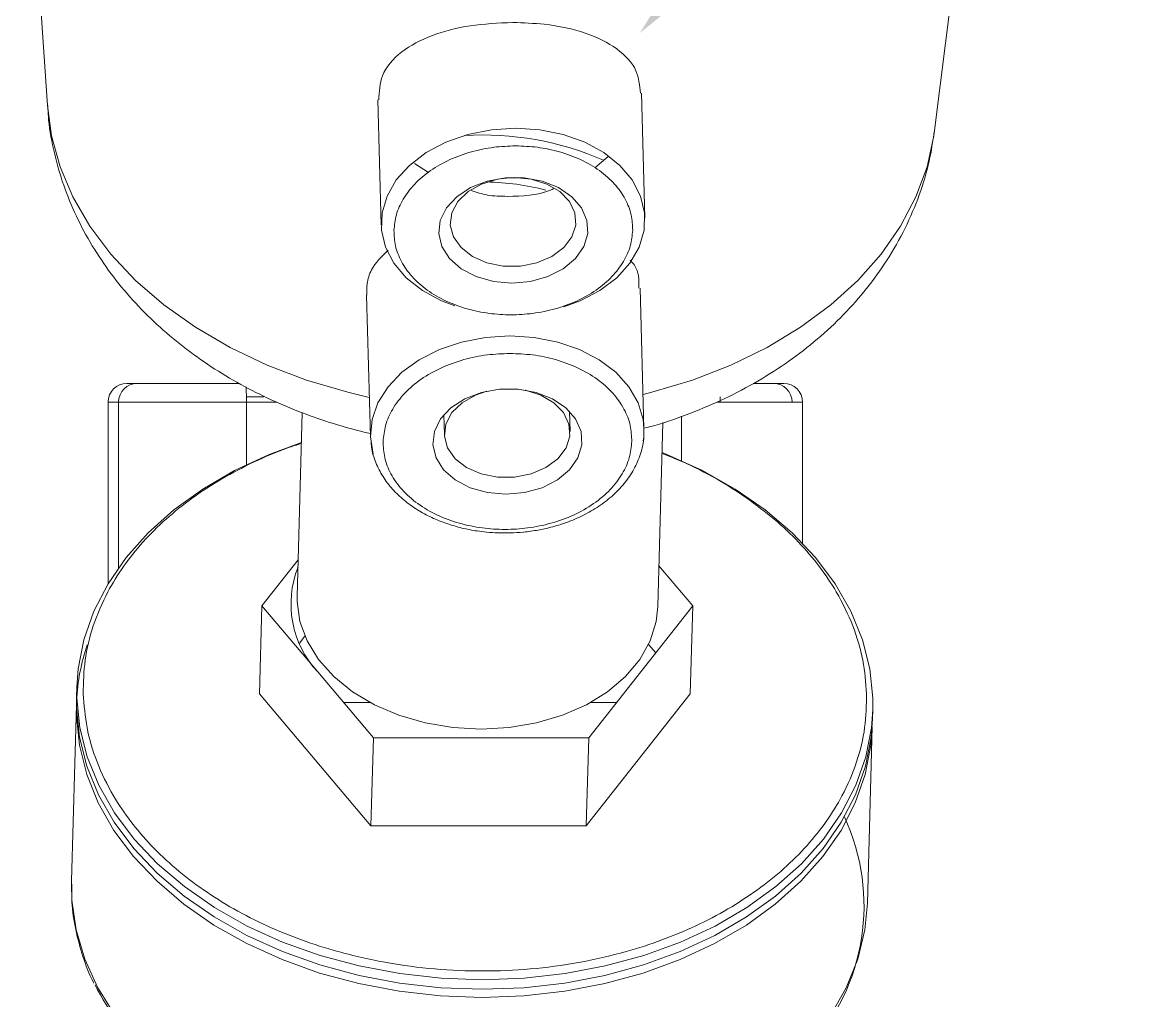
# Model space of a CAD drawing. Header units: millimetres. Extents: x 5343 to 29633, y -275 to 12336.
# Drawn here: x 16235.1 to 16324.3, y 4730 to 4808.6 of the extents above; entities that cross this region are included whole.
import ezdxf

# ---------------------------------------------------------------- set-up
doc = ezdxf.new("R2010")
doc.units = ezdxf.units.MM
doc.linetypes.add('ACAD_ISO02W100', pattern=[15, 12, -3])

msp = doc.modelspace()

# ---------------------------------------------------------------- linework, layer by layer
at = {"linetype": 'Continuous', "lineweight": 15}
for p, q in [((16237.159, 4801.919), (16235.136, 4831.652)), ((16312.181, 4829.688), (16308.484, 4799.932)), ((16284.915, 4802.933), (16285.194, 4792.899)), ((16237.489, 4799.493), (16237.159, 4801.919)), ((16264.003, 4792.309), (16263.722, 4802.384)), ((16274.807, 4800.1), (16272.857, 4799.972)), ((16276.751, 4799.972), (16274.807, 4800.1)), ((16238.177, 4797.01), (16237.489, 4799.493)), ((16270.965, 4799.593), (16269.198, 4798.977)), ((16272.857, 4799.972), (16270.965, 4799.593)), ((16278.621, 4799.593), (16276.751, 4799.972)), ((16280.354, 4798.977), (16278.621, 4799.593)), ((16308.424, 4799.493), (16307.874, 4797.01)), ((16308.484, 4799.932), (16308.424, 4799.493)), ((16269.198, 4798.977), (16267.614, 4798.143)), ((16281.891, 4798.143), (16280.354, 4798.977)), ((16267.614, 4798.143), (16266.269, 4797.121)), ((16281.16, 4796.918), (16282.24, 4797.843)), ((16283.18, 4797.121), (16281.891, 4798.143)), ((16239.21, 4794.584), (16238.177, 4797.01)), ((16266.269, 4797.121), (16265.206, 4795.945)), ((16266.664, 4797.277), (16267.798, 4796.554)), ((16284.177, 4795.945), (16283.18, 4797.121)), ((16307.874, 4797.01), (16306.977, 4794.584)), ((16265.206, 4795.945), (16264.464, 4794.655)), ((16270.976, 4795.006), (16272.06, 4795.62)), ((16272.52, 4795.842), (16271.188, 4795.33)), ((16272.06, 4795.62), (16273.333, 4796.007)), ((16273.984, 4796.106), (16272.52, 4795.842)), ((16273.333, 4796.007), (16274.301, 4796.129)), ((16275.487, 4796.106), (16273.984, 4796.106)), ((16274.699, 4796.14), (16276.058, 4796.007)), ((16276.936, 4795.842), (16275.487, 4796.106)), ((16276.058, 4796.007), (16277.309, 4795.62)), ((16278.239, 4795.33), (16276.936, 4795.842)), ((16277.309, 4795.62), (16278.359, 4795.006)), ((16284.847, 4794.655), (16284.177, 4795.945)), ((16271.188, 4795.33), (16270.072, 4794.602)), ((16270.161, 4794.211), (16270.976, 4795.006)), ((16279.315, 4794.602), (16278.239, 4795.33)), ((16278.359, 4795.006), (16279.13, 4794.211)), ((16240.577, 4792.237), (16239.21, 4794.584)), ((16264.464, 4794.655), (16264.067, 4793.296)), ((16270.072, 4794.602), (16269.242, 4793.704)), ((16269.674, 4793.294), (16270.161, 4794.211)), ((16279.13, 4794.211), (16279.565, 4793.294)), ((16280.095, 4793.704), (16279.315, 4794.602)), ((16285.168, 4793.296), (16284.847, 4794.655)), ((16306.977, 4794.584), (16305.74, 4792.237)), ((16264.067, 4793.296), (16264.029, 4791.913)), ((16269.242, 4793.704), (16268.749, 4792.692)), ((16269.553, 4792.323), (16269.674, 4793.294)), ((16279.565, 4793.294), (16279.632, 4792.323)), ((16280.532, 4792.692), (16280.095, 4793.704)), ((16285.13, 4791.913), (16285.168, 4793.296)), ((16242.265, 4789.994), (16240.577, 4792.237)), ((16268.749, 4792.692), (16268.625, 4791.631)), ((16269.807, 4791.37), (16269.553, 4792.323)), ((16279.632, 4792.323), (16279.326, 4791.37)), ((16280.597, 4791.631), (16280.532, 4792.692)), ((16305.74, 4792.237), (16304.177, 4789.994)), ((16264.029, 4791.913), (16264.35, 4790.553)), ((16268.625, 4791.631), (16268.878, 4790.586)), ((16270.416, 4790.506), (16269.807, 4791.37)), ((16279.326, 4791.37), (16278.669, 4790.506)), ((16280.286, 4790.586), (16280.597, 4791.631)), ((16284.733, 4790.553), (16285.13, 4791.913)), ((16264.35, 4790.553), (16265.02, 4789.263)), ((16268.878, 4790.586), (16269.491, 4789.624)), ((16271.335, 4789.795), (16270.416, 4790.506)), ((16278.669, 4790.506), (16277.71, 4789.795)), ((16279.619, 4789.624), (16280.286, 4790.586)), ((16283.99, 4789.263), (16284.733, 4790.553)), ((16244.258, 4787.877), (16242.265, 4789.994)), ((16269.491, 4789.624), (16270.426, 4788.804)), ((16272.496, 4789.29), (16271.335, 4789.795)), ((16277.71, 4789.795), (16276.521, 4789.29)), ((16278.638, 4788.804), (16279.619, 4789.624)), ((16304.177, 4789.994), (16302.303, 4787.877)), ((16265.02, 4789.263), (16266.017, 4788.087)), ((16270.426, 4788.804), (16271.625, 4788.179)), ((16273.813, 4789.027), (16272.496, 4789.29)), ((16275.189, 4789.027), (16273.813, 4789.027)), ((16276.521, 4789.29), (16275.189, 4789.027)), ((16277.404, 4788.179), (16278.638, 4788.804)), ((16282.928, 4788.087), (16283.99, 4789.263)), ((16246.534, 4785.906), (16244.258, 4787.877)), ((16266.017, 4788.087), (16267.306, 4787.065)), ((16271.625, 4788.179), (16273.012, 4787.788)), ((16273.012, 4787.788), (16274.5, 4787.655)), ((16274.5, 4787.655), (16275.995, 4787.788)), ((16275.995, 4787.788), (16277.404, 4788.179)), ((16281.583, 4787.065), (16282.928, 4788.087)), ((16302.303, 4787.877), (16300.136, 4785.906)), ((16263.13, 4775.327), (16262.813, 4786.698)), ((16267.306, 4787.065), (16268.843, 4786.232)), ((16279.999, 4786.232), (16281.583, 4787.065)), ((16284.806, 4787.257), (16285.122, 4775.94)), ((16249.073, 4784.102), (16246.534, 4785.906)), ((16268.843, 4786.232), (16269.909, 4785.819)), ((16278.679, 4785.745), (16279.999, 4786.232)), ((16300.136, 4785.906), (16297.698, 4784.102)), ((16251.848, 4782.481), (16249.073, 4784.102)), ((16297.698, 4784.102), (16295.013, 4782.481)), ((16272.376, 4783.287), (16270.465, 4782.916)), ((16274.342, 4783.412), (16272.376, 4783.287)), ((16276.302, 4783.287), (16274.342, 4783.412)), ((16278.192, 4782.916), (16276.302, 4783.287)), ((16254.831, 4781.061), (16251.848, 4782.481)), ((16268.672, 4782.311), (16267.054, 4781.491)), ((16270.465, 4782.916), (16268.672, 4782.311)), ((16279.951, 4782.311), (16278.192, 4782.916)), ((16281.523, 4781.491), (16279.951, 4782.311)), ((16295.013, 4782.481), (16292.108, 4781.061)), ((16267.054, 4781.491), (16265.664, 4780.483)), ((16282.858, 4780.483), (16281.523, 4781.491)), ((16257.994, 4779.856), (16254.831, 4781.061)), ((16265.664, 4780.483), (16264.546, 4779.32)), ((16283.911, 4779.32), (16282.858, 4780.483)), ((16292.108, 4781.061), (16289.013, 4779.856)), ((16244.385, 4779.588), (16243.549, 4779.588)), ((16261.305, 4778.877), (16257.994, 4779.856)), ((16289.013, 4779.856), (16285.756, 4778.877)), ((16263.043, 4778.467), (16261.305, 4778.877)), ((16264.546, 4779.32), (16263.735, 4778.037)), ((16272.047, 4778.871), (16270.716, 4778.359)), ((16271.587, 4778.649), (16272.499, 4778.955)), ((16273.511, 4779.136), (16272.047, 4778.871)), ((16275.014, 4779.136), (16273.511, 4779.136)), ((16276.463, 4778.871), (16275.014, 4779.136)), ((16275.565, 4779.041), (16275.585, 4779.037)), ((16275.585, 4779.037), (16276.836, 4778.649)), ((16277.766, 4778.359), (16276.463, 4778.871)), ((16284.65, 4778.037), (16283.911, 4779.32)), ((16285.756, 4778.877), (16285.045, 4778.698)), ((16242.044, 4763.483), (16242.044, 4778.088)), ((16242.044, 4778.088), (16242.05, 4778.088)), ((16242.05, 4778.088), (16242.885, 4778.088)), ((16242.05, 4763.493), (16242.05, 4778.088)), ((16242.885, 4778.088), (16253.16, 4778.088)), ((16242.885, 4764.766), (16242.885, 4778.088)), ((16254.574, 4778.506), (16253.158, 4778.506)), ((16253.16, 4778.088), (16255.6, 4778.088)), ((16253.16, 4773.061), (16253.16, 4778.088)), ((16263.735, 4778.037), (16263.259, 4776.678)), ((16270.716, 4778.359), (16269.6, 4777.631)), ((16269.688, 4777.24), (16270.503, 4778.035)), ((16270.503, 4778.035), (16271.587, 4778.649)), ((16276.836, 4778.649), (16277.886, 4778.035)), ((16278.842, 4777.631), (16277.766, 4778.359)), ((16277.886, 4778.035), (16278.657, 4777.24)), ((16285.051, 4776.678), (16284.65, 4778.037)), ((16290.97, 4778.088), (16297.868, 4778.088)), ((16291.235, 4778.506), (16291.235, 4778.088)), ((16297.868, 4778.088), (16297.868, 4766.747)), ((16257.244, 4762.461), (16257.656, 4777.225)), ((16269.6, 4777.631), (16268.769, 4776.733)), ((16269.076, 4775.456), (16269.031, 4777.072)), ((16269.202, 4776.323), (16269.688, 4777.24)), ((16278.657, 4777.24), (16279.092, 4776.323)), ((16279.623, 4776.733), (16278.842, 4777.631)), ((16279.133, 4777.353), (16279.178, 4775.737)), ((16288.146, 4773.377), (16288.146, 4776.951)), ((16263.259, 4776.678), (16263.13, 4775.327)), ((16268.769, 4776.733), (16268.276, 4775.722)), ((16269.081, 4775.352), (16269.202, 4776.323)), ((16279.092, 4776.323), (16279.159, 4775.352)), ((16280.059, 4775.722), (16279.623, 4776.733)), ((16285.122, 4775.94), (16285.051, 4776.678)), ((16286.645, 4776.438), (16286.233, 4761.654)), ((16263.13, 4775.327), (16263.131, 4775.285)), ((16263.131, 4775.285), (16263.358, 4773.903)), ((16268.276, 4775.722), (16268.152, 4774.66)), ((16269.334, 4774.4), (16269.081, 4775.352)), ((16279.159, 4775.352), (16278.853, 4774.4)), ((16280.124, 4774.66), (16280.059, 4775.722)), ((16285.063, 4774.969), (16285.101, 4775.285)), ((16285.101, 4775.285), (16285.122, 4775.94)), ((16254.982, 4773.875), (16257.589, 4774.838)), ((16268.152, 4774.66), (16268.405, 4773.616)), ((16269.943, 4773.536), (16269.334, 4774.4)), ((16278.853, 4774.4), (16278.196, 4773.536)), ((16279.813, 4773.616), (16280.124, 4774.66)), ((16252.21, 4772.585), (16254.982, 4773.875)), ((16263.358, 4773.903), (16263.358, 4773.902)), ((16268.405, 4773.616), (16269.018, 4772.653)), ((16270.862, 4772.825), (16269.943, 4773.536)), ((16278.196, 4773.536), (16277.237, 4772.825)), ((16279.146, 4772.653), (16279.813, 4773.616)), ((16286.578, 4774.031), (16286.97, 4773.875)), ((16286.97, 4773.875), (16289.814, 4772.585)), ((16249.65, 4771.095), (16252.21, 4772.585)), ((16269.018, 4772.653), (16269.954, 4771.834)), ((16272.023, 4772.319), (16270.862, 4772.825)), ((16277.237, 4772.825), (16276.048, 4772.319)), ((16278.165, 4771.834), (16279.146, 4772.653)), ((16289.814, 4772.585), (16292.458, 4771.095)), ((16269.954, 4771.834), (16271.153, 4771.209)), ((16273.34, 4772.057), (16272.023, 4772.319)), ((16274.716, 4772.057), (16273.34, 4772.057)), ((16276.048, 4772.319), (16274.716, 4772.057)), ((16276.931, 4771.209), (16278.165, 4771.834)), ((16247.329, 4769.42), (16249.65, 4771.095)), ((16271.153, 4771.209), (16272.539, 4770.817)), ((16272.539, 4770.817), (16274.027, 4770.684)), ((16274.027, 4770.684), (16275.523, 4770.817)), ((16275.523, 4770.817), (16276.931, 4771.209)), ((16292.458, 4771.095), (16294.872, 4769.42)), ((16245.273, 4767.579), (16247.329, 4769.42)), ((16294.872, 4769.42), (16297.03, 4767.579)), ((16243.505, 4765.593), (16245.273, 4767.579)), ((16297.03, 4767.579), (16298.909, 4765.593)), ((16242.044, 4763.483), (16243.505, 4765.593)), ((16254.415, 4761.704), (16257.326, 4765.396)), ((16298.909, 4765.593), (16300.488, 4763.483)), ((16286.324, 4764.925), (16289.043, 4761.704)), ((16240.905, 4761.271), (16242.044, 4763.483)), ((16300.488, 4763.483), (16301.749, 4761.271)), ((16257.244, 4762.057), (16257.244, 4762.461)), ((16257.467, 4760.453), (16257.244, 4762.057)), ((16240.102, 4758.984), (16240.905, 4761.271)), ((16254.415, 4761.704), (16254.218, 4754.633)), ((16258.891, 4756.4), (16254.415, 4761.704)), ((16289.043, 4761.704), (16284.862, 4756.4)), ((16286.233, 4761.654), (16286.099, 4760.453)), ((16289.043, 4761.704), (16288.846, 4754.633)), ((16301.749, 4761.271), (16302.68, 4758.984)), ((16258.042, 4758.889), (16257.467, 4760.453)), ((16286.099, 4760.453), (16285.612, 4758.889)), ((16257.429, 4758.706), (16257.87, 4759.265)), ((16239.644, 4756.644), (16240.102, 4758.984)), ((16258.954, 4757.402), (16258.042, 4758.889)), ((16285.612, 4758.889), (16284.783, 4757.402)), ((16285.486, 4758.613), (16286.065, 4757.927)), ((16302.68, 4758.984), (16303.269, 4756.644)), ((16260.18, 4756.031), (16258.954, 4757.402)), ((16284.783, 4757.402), (16283.633, 4756.031)), ((16239.534, 4755.169), (16239.644, 4756.644)), ((16263.367, 4751.097), (16258.891, 4756.4)), ((16284.862, 4756.4), (16280.681, 4751.097)), ((16303.269, 4756.644), (16303.51, 4754.279)), ((16261.692, 4754.807), (16260.18, 4756.031)), ((16283.633, 4756.031), (16282.19, 4754.807)), ((16239.513, 4754.409), (16239.534, 4755.17)), ((16239.534, 4754.279), (16239.534, 4755.169)), ((16263.17, 4744.026), (16254.218, 4754.633)), ((16263.45, 4753.762), (16261.692, 4754.807)), ((16288.846, 4754.633), (16280.484, 4744.026)), ((16282.19, 4754.807), (16280.489, 4753.762)), ((16239.101, 4739.594), (16239.495, 4753.756)), ((16239.513, 4753.518), (16239.513, 4754.409)), ((16239.776, 4751.914), (16239.534, 4754.279)), ((16263.131, 4753.928), (16260.978, 4753.928)), ((16265.413, 4752.922), (16263.45, 4753.762)), ((16280.489, 4753.762), (16278.573, 4752.922)), ((16282.913, 4753.928), (16280.799, 4753.928)), ((16303.51, 4754.279), (16303.51, 4753.389)), ((16239.736, 4750.5), (16239.495, 4752.865)), ((16239.754, 4751.153), (16239.513, 4753.518)), ((16267.531, 4752.306), (16265.413, 4752.922)), ((16278.573, 4752.922), (16276.489, 4752.306)), ((16303.51, 4753.389), (16303.4, 4751.914)), ((16303.51, 4753.388), (16303.488, 4752.627)), ((16269.753, 4751.93), (16267.531, 4752.306)), ((16276.489, 4752.306), (16274.288, 4751.93)), ((16303.47, 4751.974), (16303.076, 4737.812)), ((16303.47, 4751.975), (16303.361, 4750.5)), ((16303.488, 4752.627), (16303.379, 4751.153)), ((16240.343, 4748.814), (16239.754, 4751.153)), ((16240.364, 4749.575), (16239.776, 4751.914)), ((16263.367, 4751.097), (16263.17, 4744.026)), ((16272.024, 4751.097), (16263.367, 4751.097)), ((16272.024, 4751.804), (16269.753, 4751.93)), ((16274.288, 4751.93), (16272.024, 4751.804)), ((16280.681, 4751.097), (16272.024, 4751.097)), ((16280.681, 4751.097), (16280.484, 4744.026)), ((16303.379, 4751.153), (16302.92, 4748.814)), ((16303.4, 4751.914), (16302.942, 4749.575)), ((16240.325, 4748.16), (16239.736, 4750.5)), ((16303.361, 4750.5), (16302.902, 4748.16)), ((16241.295, 4747.287), (16240.364, 4749.575)), ((16302.942, 4749.575), (16302.139, 4747.287)), ((16241.274, 4746.526), (16240.343, 4748.814)), ((16302.92, 4748.814), (16302.118, 4746.526)), ((16241.255, 4745.873), (16240.325, 4748.16)), ((16302.902, 4748.16), (16302.099, 4745.873)), ((16242.556, 4745.076), (16241.295, 4747.287)), ((16302.139, 4747.287), (16301, 4745.076)), ((16242.517, 4743.661), (16241.255, 4745.873)), ((16242.535, 4744.315), (16241.274, 4746.526)), ((16302.099, 4745.873), (16300.961, 4743.661)), ((16302.118, 4746.526), (16300.979, 4744.315)), ((16244.135, 4742.965), (16242.556, 4745.076)), ((16301, 4745.076), (16299.539, 4742.965)), ((16244.114, 4742.205), (16242.535, 4744.315)), ((16280.484, 4744.026), (16263.17, 4744.026)), ((16300.979, 4744.315), (16299.518, 4742.205)), ((16244.096, 4741.551), (16242.517, 4743.661)), ((16300.961, 4743.661), (16299.5, 4741.551)), ((16245.993, 4740.218), (16244.114, 4742.205)), ((16246.014, 4740.979), (16244.135, 4742.965)), ((16299.518, 4742.205), (16297.75, 4740.218)), ((16299.539, 4742.965), (16297.771, 4740.979)), ((16245.975, 4739.565), (16244.096, 4741.551)), ((16299.5, 4741.551), (16297.732, 4739.565)), ((16248.172, 4739.138), (16246.014, 4740.979)), ((16297.771, 4740.979), (16295.715, 4739.138)), ((16239.096, 4739.343), (16239.101, 4739.594)), ((16248.133, 4737.724), (16245.975, 4739.565)), ((16248.151, 4738.378), (16245.993, 4740.218)), ((16297.732, 4739.565), (16295.676, 4737.724)), ((16297.75, 4740.218), (16295.694, 4738.378)), ((16239.132, 4738.054), (16239.096, 4739.343)), ((16250.587, 4737.464), (16248.172, 4739.138)), ((16295.715, 4739.138), (16293.394, 4737.464)), ((16239.477, 4735.657), (16239.132, 4738.054)), ((16250.547, 4736.049), (16248.133, 4737.724)), ((16250.565, 4736.703), (16248.151, 4738.378)), ((16295.676, 4737.724), (16293.355, 4736.049)), ((16295.694, 4738.378), (16293.373, 4736.703)), ((16303.076, 4737.812), (16302.869, 4735.657)), ((16253.23, 4735.973), (16250.587, 4737.464)), ((16293.394, 4737.464), (16290.834, 4735.973)), ((16253.191, 4734.559), (16250.547, 4736.049)), ((16253.209, 4735.212), (16250.565, 4736.703)), ((16256.074, 4734.683), (16253.23, 4735.973)), ((16290.834, 4735.973), (16288.062, 4734.683)), ((16293.355, 4736.049), (16290.794, 4734.559)), ((16293.373, 4736.703), (16290.813, 4735.212)), ((16240.179, 4733.294), (16239.477, 4735.657)), ((16256.053, 4733.923), (16253.209, 4735.212)), ((16290.813, 4735.212), (16288.04, 4733.923)), ((16302.869, 4735.657), (16302.299, 4733.294)), ((16256.035, 4733.269), (16253.191, 4734.559)), ((16259.087, 4733.608), (16256.074, 4734.683)), ((16288.062, 4734.683), (16285.108, 4733.608)), ((16290.794, 4734.559), (16288.022, 4733.269)), ((16241.23, 4730.992), (16240.179, 4733.294)), ((16259.048, 4732.194), (16256.035, 4733.269)), ((16259.066, 4732.847), (16256.053, 4733.923)), ((16262.237, 4732.759), (16259.087, 4733.608)), ((16285.108, 4733.608), (16282.006, 4732.759)), ((16288.022, 4733.269), (16285.069, 4732.194)), ((16288.04, 4733.923), (16285.087, 4732.847)), ((16302.299, 4733.294), (16301.376, 4730.992)), ((16262.216, 4731.998), (16259.066, 4732.847)), ((16265.488, 4732.146), (16262.237, 4732.759)), ((16282.006, 4732.759), (16278.789, 4732.146)), ((16285.087, 4732.847), (16281.985, 4731.998)), ((16262.197, 4731.345), (16259.048, 4732.194)), ((16265.467, 4731.385), (16262.216, 4731.998)), ((16268.805, 4731.776), (16265.488, 4732.146)), ((16272.152, 4731.652), (16268.805, 4731.776)), ((16275.492, 4731.776), (16272.152, 4731.652)), ((16278.789, 4732.146), (16275.492, 4731.776)), ((16281.985, 4731.998), (16278.768, 4731.385)), ((16285.069, 4732.194), (16281.967, 4731.345)), ((16242.619, 4728.778), (16241.23, 4730.992)), ((16265.449, 4730.732), (16262.197, 4731.345)), ((16268.766, 4730.361), (16265.449, 4730.732)), ((16268.784, 4731.015), (16265.467, 4731.385)), ((16272.131, 4730.891), (16268.784, 4731.015)), ((16275.471, 4731.015), (16272.131, 4730.891)), ((16278.75, 4730.732), (16275.453, 4730.361)), ((16278.768, 4731.385), (16275.471, 4731.015)), ((16281.967, 4731.345), (16278.75, 4730.732)), ((16301.376, 4730.992), (16300.111, 4728.778)), ((16272.113, 4730.237), (16268.766, 4730.361)), ((16275.453, 4730.361), (16272.113, 4730.237))]:
    msp.add_line(p, q, dxfattribs=at)
for centre, radius, start, end in [((16272.177, 4775.447), 24.115, 66.29817, 93.52649), ((16272.149, 4775.785), 20.001, 75.2786, 89.02782), ((16243.55, 4778.089), 1.5, 90.01112, 180.01112), ((16244.385, 4778.089), 1.5, 90.01112, 180.01112), ((16295.529, 4778.089), 1.5, 359.98888, 89.98888), ((16296.364, 4778.089), 1.5, 359.98888, 89.98888), ((16219.486, 4778.215), 33.675, 359.78475, 1.87322), ((16264.771, 4761.863), 8.026, 158.37367, 222.89596), ((16255.847, 4753.27), 16.36, 161.05292, 177.1534), ((16285.886, 4737.601), 16.923, 317.10481, 24.95948), ((16262.891, 4742.495), 24.627, 207.21868, 240.80783)]:
    msp.add_arc(centre, radius, start, end, dxfattribs=at)
for points, knots in [([(16274.57, 4808.604), (16273.415, 4808.553), (16271.106, 4808.451), (16267.966, 4807.632), (16265.493, 4806.3), (16263.913, 4804.525), (16263.838, 4803.049), (16263.804, 4802.379)], [0, 0, 0, 0, 0.2007199, 0.4012068, 0.6079092, 0.8222522, 1, 1, 1, 1]), ([(16284.831, 4802.924), (16284.769, 4803.547), (16284.633, 4804.922), (16283.056, 4806.575), (16280.524, 4807.841), (16277.505, 4808.505), (16275.426, 4808.575), (16274.57, 4808.604)], [0, 0, 0, 0, 0.178844, 0.395046, 0.617889, 0.842646, 1, 1, 1, 1]), ([(16263.123, 4775.57), (16262.962, 4775.605), (16261.96, 4775.817), (16260.127, 4776.352), (16257.623, 4777.204), (16255.126, 4778.254), (16252.674, 4779.49), (16250.304, 4780.915), (16248.048, 4782.524), (16245.936, 4784.311), (16243.996, 4786.267), (16242.253, 4788.381), (16240.731, 4790.638), (16239.45, 4793.024), (16238.423, 4795.52), (16237.687, 4798.109), (16237.27, 4800.259), (16237.213, 4801.544), (16237.195, 4801.933)], [0, 0, 0, 0, 0.011741, 0.07279, 0.136468, 0.20218, 0.269437, 0.337857, 0.407133, 0.476993, 0.547198, 0.617551, 0.687911, 0.758214, 0.828481, 0.898815, 0.969392, 1, 1, 1, 1]), ([(16308.455, 4799.85), (16308.337, 4799.055), (16308.081, 4797.325), (16307.289, 4794.715), (16306.153, 4792.023), (16304.719, 4789.507), (16303.046, 4787.187), (16301.185, 4785.083), (16299.091, 4783.129), (16296.786, 4781.345), (16294.295, 4779.748), (16291.649, 4778.347), (16288.876, 4777.171), (16286.692, 4776.387), (16285.414, 4776.062), (16285.12, 4775.988)], [0, 0, 0, 0, 0.070296, 0.152979, 0.237657, 0.324809, 0.404171, 0.484565, 0.565874, 0.647881, 0.730279, 0.8127, 0.89472, 0.975769, 1, 1, 1, 1]), ([(16274.807, 4798.685), (16274.221, 4798.663), (16273.014, 4798.618), (16271.215, 4798.24), (16269.478, 4797.614), (16267.919, 4796.731), (16266.641, 4795.646), (16265.722, 4794.429), (16265.152, 4793.164), (16265.065, 4792.311), (16265.022, 4791.897)], [0, 0, 0, 0, 0.116516, 0.240011, 0.368641, 0.5, 0.631359, 0.759989, 0.883484, 1, 1, 1, 1]), ([(16284.214, 4791.897), (16284.195, 4792.311), (16284.154, 4793.164), (16283.656, 4794.429), (16282.804, 4795.646), (16281.586, 4796.731), (16280.077, 4797.614), (16278.374, 4798.24), (16276.596, 4798.618), (16275.392, 4798.663), (16274.807, 4798.685)], [0, 0, 0, 0, 0.116516, 0.240011, 0.368641, 0.5, 0.631359, 0.759989, 0.883484, 1, 1, 1, 1]), ([(16271.218, 4795.105), (16271.654, 4794.959), (16272.583, 4794.649), (16274.761, 4794.606), (16276.667, 4794.69), (16277.79, 4795.212), (16277.884, 4795.256)], [0, 0, 0, 0, 0.20534, 0.438111, 0.952847, 1, 1, 1, 1]), ([(16265.022, 4791.897), (16265.041, 4791.483), (16265.082, 4790.63), (16265.581, 4789.365), (16266.432, 4788.149), (16267.65, 4787.063), (16269.16, 4786.181), (16270.862, 4785.551), (16272.64, 4785.187), (16274.428, 4785.071), (16276.222, 4785.187), (16278.021, 4785.551), (16279.758, 4786.181), (16281.317, 4787.063), (16282.596, 4788.149), (16283.515, 4789.365), (16284.084, 4790.63), (16284.172, 4791.483), (16284.214, 4791.897)], [0, 0, 0, 0, 0.058258, 0.1200057, 0.1843204, 0.25, 0.3156796, 0.3799943, 0.441742, 0.5, 0.558258, 0.6200057, 0.6843204, 0.75, 0.8156796, 0.8799943, 0.941742, 1, 1, 1, 1]), ([(16264.554, 4790.314), (16264.043, 4789.81), (16263.23, 4789.006), (16262.832, 4787.708), (16262.843, 4786.998), (16262.848, 4786.698)], [0, 0, 0, 0, 0.493506, 0.786591, 1, 1, 1, 1]), ([(16284.718, 4787.248), (16284.716, 4787.912), (16284.714, 4788.756), (16284.128, 4789.359), (16284.004, 4789.487)], [0, 0, 0, 0, 0.7880807, 1, 1, 1, 1]), ([(16274.342, 4781.998), (16273.732, 4781.975), (16272.475, 4781.927), (16270.601, 4781.534), (16268.791, 4780.882), (16267.167, 4779.962), (16265.836, 4778.831), (16264.878, 4777.564), (16264.285, 4776.246), (16264.194, 4775.358), (16264.149, 4774.927)], [0, 0, 0, 0, 0.116516, 0.240011, 0.368641, 0.5, 0.631359, 0.759989, 0.883484, 1, 1, 1, 1]), ([(16284.142, 4774.927), (16284.121, 4775.358), (16284.079, 4776.246), (16283.56, 4777.564), (16282.673, 4778.831), (16281.404, 4779.962), (16279.831, 4780.882), (16278.058, 4781.534), (16276.206, 4781.927), (16274.951, 4781.975), (16274.342, 4781.998)], [0, 0, 0, 0, 0.116516, 0.240011, 0.368641, 0.5, 0.631359, 0.759989, 0.883484, 1, 1, 1, 1]), ([(16244.385, 4779.588), (16244.528, 4779.588), (16244.748, 4779.588), (16245.863, 4779.588), (16246.997, 4779.588), (16248.39, 4779.588), (16250.229, 4779.588), (16251.692, 4779.588), (16252.579, 4779.588)], [0, 0, 0, 0, 0.249712, 0.384136, 0.521413, 0.65869, 0.793114, 1, 1, 1, 1]), ([(16293.906, 4779.588), (16293.952, 4779.588), (16294.444, 4779.588), (16295.133, 4779.588), (16296.16, 4779.588), (16296.284, 4779.588), (16296.365, 4779.588)], [0, 0, 0, 0, 0.026619, 0.282889, 0.533834, 1, 1, 1, 1]), ([(16285.113, 4775.562), (16285.114, 4775.539), (16285.148, 4775.046), (16284.925, 4774.116), (16284.435, 4772.832), (16283.673, 4771.666), (16282.697, 4770.617), (16281.538, 4769.711), (16280.259, 4768.97), (16278.949, 4768.411), (16277.734, 4768.036), (16276.579, 4767.784), (16275.48, 4767.624), (16274.716, 4767.586), (16274.35, 4767.569)], [0, 0, 0, 0, 0.005424, 0.116616, 0.219529, 0.322533, 0.42497, 0.525951, 0.624149, 0.716306, 0.797949, 0.86123, 0.933688, 1, 1, 1, 1]), ([(16240.044, 4754.633), (16240.064, 4755.538), (16240.105, 4757.377), (16240.784, 4760.134), (16241.858, 4762.655), (16243.24, 4764.896), (16245.329, 4767.516), (16248.001, 4769.898), (16251.159, 4771.954), (16253.739, 4773.291), (16255.893, 4774.232), (16257.221, 4774.65), (16257.587, 4774.765)], [0, 0, 0, 0, 0.107815, 0.218974, 0.333264, 0.4226, 0.511951, 0.694196, 0.785433, 0.876686, 0.966022, 1, 1, 1, 1]), ([(16274.35, 4767.569), (16273.72, 4767.572), (16272.832, 4767.578), (16271.544, 4767.743), (16270.468, 4767.952), (16269.241, 4768.31), (16268.033, 4768.798), (16266.875, 4769.426), (16265.81, 4770.188), (16264.877, 4771.081), (16264.1, 4772.096), (16263.533, 4773.228), (16263.214, 4774.201), (16263.192, 4774.793), (16263.186, 4774.964)], [0, 0, 0, 0, 0.114041, 0.160562, 0.237322, 0.316449, 0.400779, 0.488242, 0.578151, 0.670105, 0.764063, 0.86035, 0.959795, 1, 1, 1, 1]), ([(16264.149, 4774.927), (16264.17, 4774.495), (16264.212, 4773.607), (16264.731, 4772.289), (16265.618, 4771.022), (16266.887, 4769.891), (16268.459, 4768.972), (16270.233, 4768.316), (16272.085, 4767.937), (16273.947, 4767.816), (16275.816, 4767.937), (16277.69, 4768.316), (16279.5, 4768.972), (16281.124, 4769.891), (16282.455, 4771.022), (16283.413, 4772.289), (16284.006, 4773.607), (16284.097, 4774.495), (16284.142, 4774.927)], [0, 0, 0, 0, 0.058258, 0.120006, 0.18432, 0.25, 0.31568, 0.379994, 0.441742, 0.5, 0.558258, 0.620006, 0.68432, 0.75, 0.81568, 0.879994, 0.941742, 1, 1, 1, 1]), ([(16286.576, 4773.957), (16287.136, 4773.735), (16289.6, 4772.761), (16292.653, 4770.971), (16295.625, 4768.703), (16297.58, 4766.855), (16299.253, 4764.896), (16300.759, 4762.655), (16301.974, 4760.134), (16302.806, 4757.377), (16302.949, 4755.538), (16303.02, 4754.633)], [0, 0, 0, 0, 0.057648, 0.253544, 0.351615, 0.449702, 0.54573, 0.641774, 0.76461, 0.884102, 1, 1, 1, 1]), ([(16303.02, 4754.633), (16303, 4753.727), (16302.959, 4751.888), (16302.28, 4749.132), (16301.206, 4746.611), (16299.824, 4744.369), (16297.735, 4741.75), (16295.064, 4739.366), (16291.904, 4737.313), (16289.331, 4735.966), (16286.593, 4734.821), (16283.453, 4733.801), (16279.911, 4732.986), (16276.029, 4732.471), (16272.154, 4732.304), (16268.27, 4732.471), (16264.358, 4732.986), (16260.772, 4733.801), (16257.574, 4734.821), (16253.829, 4736.351), (16250.406, 4738.287), (16247.44, 4740.563), (16245.484, 4742.41), (16243.811, 4744.369), (16242.305, 4746.61), (16241.09, 4749.132), (16240.257, 4751.888), (16240.114, 4753.727), (16240.044, 4754.633)], [0, 0, 0, 0, 0.038821, 0.078845, 0.119997, 0.152164, 0.184336, 0.249956, 0.282807, 0.315664, 0.347831, 0.380003, 0.42115, 0.461176, 0.5, 0.538819, 0.578845, 0.619997, 0.652164, 0.684336, 0.749956, 0.782807, 0.815664, 0.847831, 0.880003, 0.92115, 0.961177, 1, 1, 1, 1]), ([(16240.9, 4731.389), (16240.888, 4731.412), (16240.51, 4732.101), (16239.992, 4733.536), (16239.396, 4735.687), (16239.102, 4737.634), (16239.123, 4738.851), (16239.131, 4739.325)], [0, 0, 0, 0, 0.0091177, 0.2771354, 0.5485996, 0.8244345, 1, 1, 1, 1])]:
    msp.add_open_spline(points, degree=3, knots=knots, dxfattribs=at)
at = {"linetype": 'ACAD_ISO02W100', "ltscale": 750}
msp.add_solid([(16324.257, 4839.549), (16284.781, 4807.752), (16311.811, 4850.633)], dxfattribs=at)

doc.saveas('drawing.dxf')
